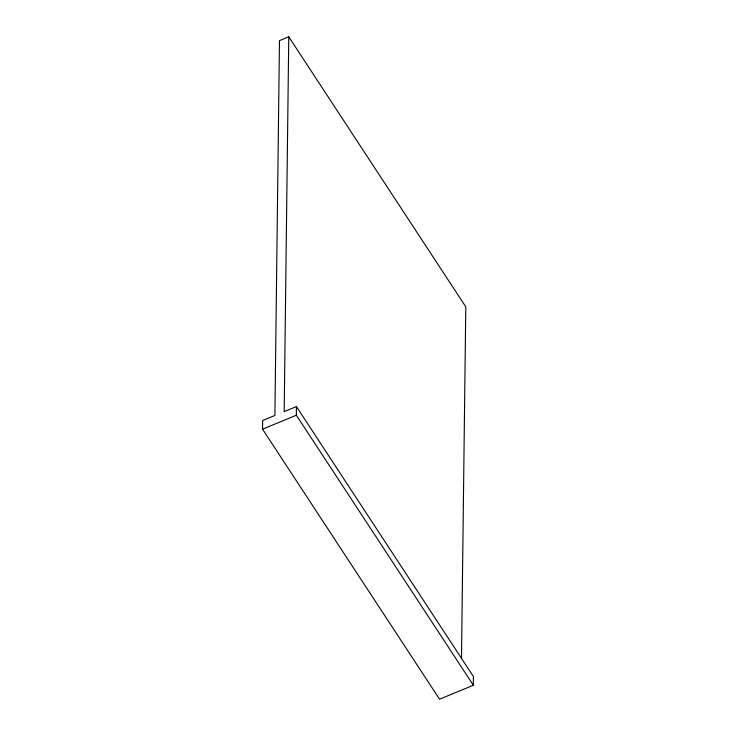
<?xml version="1.0" encoding="UTF-8"?>
<svg xmlns="http://www.w3.org/2000/svg" width="736" height="736" viewBox="0 0 736 736"><rect width="100%" height="100%" fill="white"/><g stroke="black" fill="none" stroke-linecap="round" stroke-linejoin="round"><path stroke-width="1.1" d="M288.77 36.8L284.188 411.636L296.442 406.576L473.46 676.605L473.358 685.253L439.558 699.2L262.54 429.18L262.642 420.523L274.896 415.472L279.478 40.636L288.77 36.8L465.787 306.82L461.49 658.665M473.358 685.253L296.341 415.224L296.442 406.576M262.54 429.18L296.341 415.224"/></g></svg>
